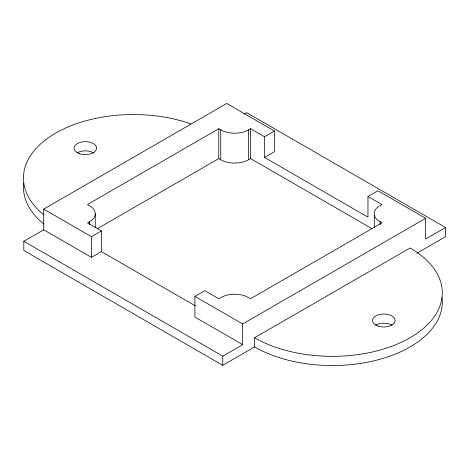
<?xml version="1.0" encoding="UTF-8"?>
<svg xmlns="http://www.w3.org/2000/svg" width="469" height="469" viewBox="0 0 469 469"><rect width="100%" height="100%" fill="white"/><g stroke="black" fill="none" stroke-linecap="round" stroke-linejoin="round"><path stroke-width="0.7" d="M195.333 305.841L101.41 251.619L91.461 257.358L43.723 229.798L43.723 209.121L226.732 103.461L274.476 131.027L274.476 151.698L264.528 157.443L264.528 136.772L250.604 128.729L248.611 129.878A19.692 11.367 0 0 1 220.764 129.878L218.777 128.729L87.486 204.531L89.473 205.68A19.692 11.367 0 0 1 89.473 221.755L89.473 224.669M442.021 297.569A109.957 63.485 0 0 1 377.979 359.811A109.957 63.485 0 0 1 254.579 346.943L222.752 365.316L23.825 250.469L23.825 241.283L43.723 229.798M244.138 114.084L246.624 112.654L445.55 227.5L445.55 236.687L417.052 253.143M89.473 221.755L87.486 222.904L101.41 230.947L101.41 251.619M97.634 228.532L218.777 158.592L220.764 159.741A19.692 11.367 0 0 0 248.611 159.741L250.604 158.592L371.905 228.626M43.723 209.121L91.461 236.687L101.41 230.947M264.528 136.772L274.476 131.027M445.55 227.5L425.659 238.985L425.659 218.314L242.649 323.973L242.649 344.645L194.905 317.079L194.905 296.408L204.847 290.669L218.853 298.753L221.532 297.135A19.692 11.367 0 0 1 245.439 296.068L250.528 298.753L382.012 222.839L378.09 220.547A19.692 11.367 0 0 1 378.325 206.706L382.012 204.601L367.972 196.493L367.972 217.165L264.528 157.443M367.972 196.493L377.914 190.748L425.659 218.314M23.825 241.283L222.752 356.129L242.649 344.645M254.579 337.756L410.088 247.972A109.957 63.485 0 0 1 410.088 337.756A109.957 63.485 0 0 1 254.579 337.756L254.579 346.943M194.905 296.408L242.649 323.973M380.025 221.69L380.025 224.604M374.28 215.089L374.28 227.471M250.604 128.729L250.604 158.592M248.611 129.878L248.611 159.741M222.752 356.129L222.752 365.316M220.764 129.878L220.764 159.741M218.777 128.729L218.777 158.592M95.242 213.717L95.242 227.559M91.461 236.687L91.461 257.358M43.945 214.925A109.957 63.485 0 0 1 52.956 134.738A109.957 63.485 0 0 1 190.86 123.886M43.945 224.112A109.957 63.485 0 0 1 23.667 183.221M375.616 325.228A11.25 6.496 0 0 1 392.02 325.228M77.209 152.847A11.25 6.496 0 0 1 93.618 152.953M79.583 153.744A11.25 6.496 0 0 0 96.579 148.233A11.25 6.496 0 0 0 79.812 142.494A11.25 6.496 0 0 0 79.583 153.744M378.19 326.113A11.25 6.496 0 0 0 395.068 320.491A11.25 6.496 0 0 0 378.19 314.863A11.25 6.496 0 0 0 378.19 326.113"/></g></svg>
